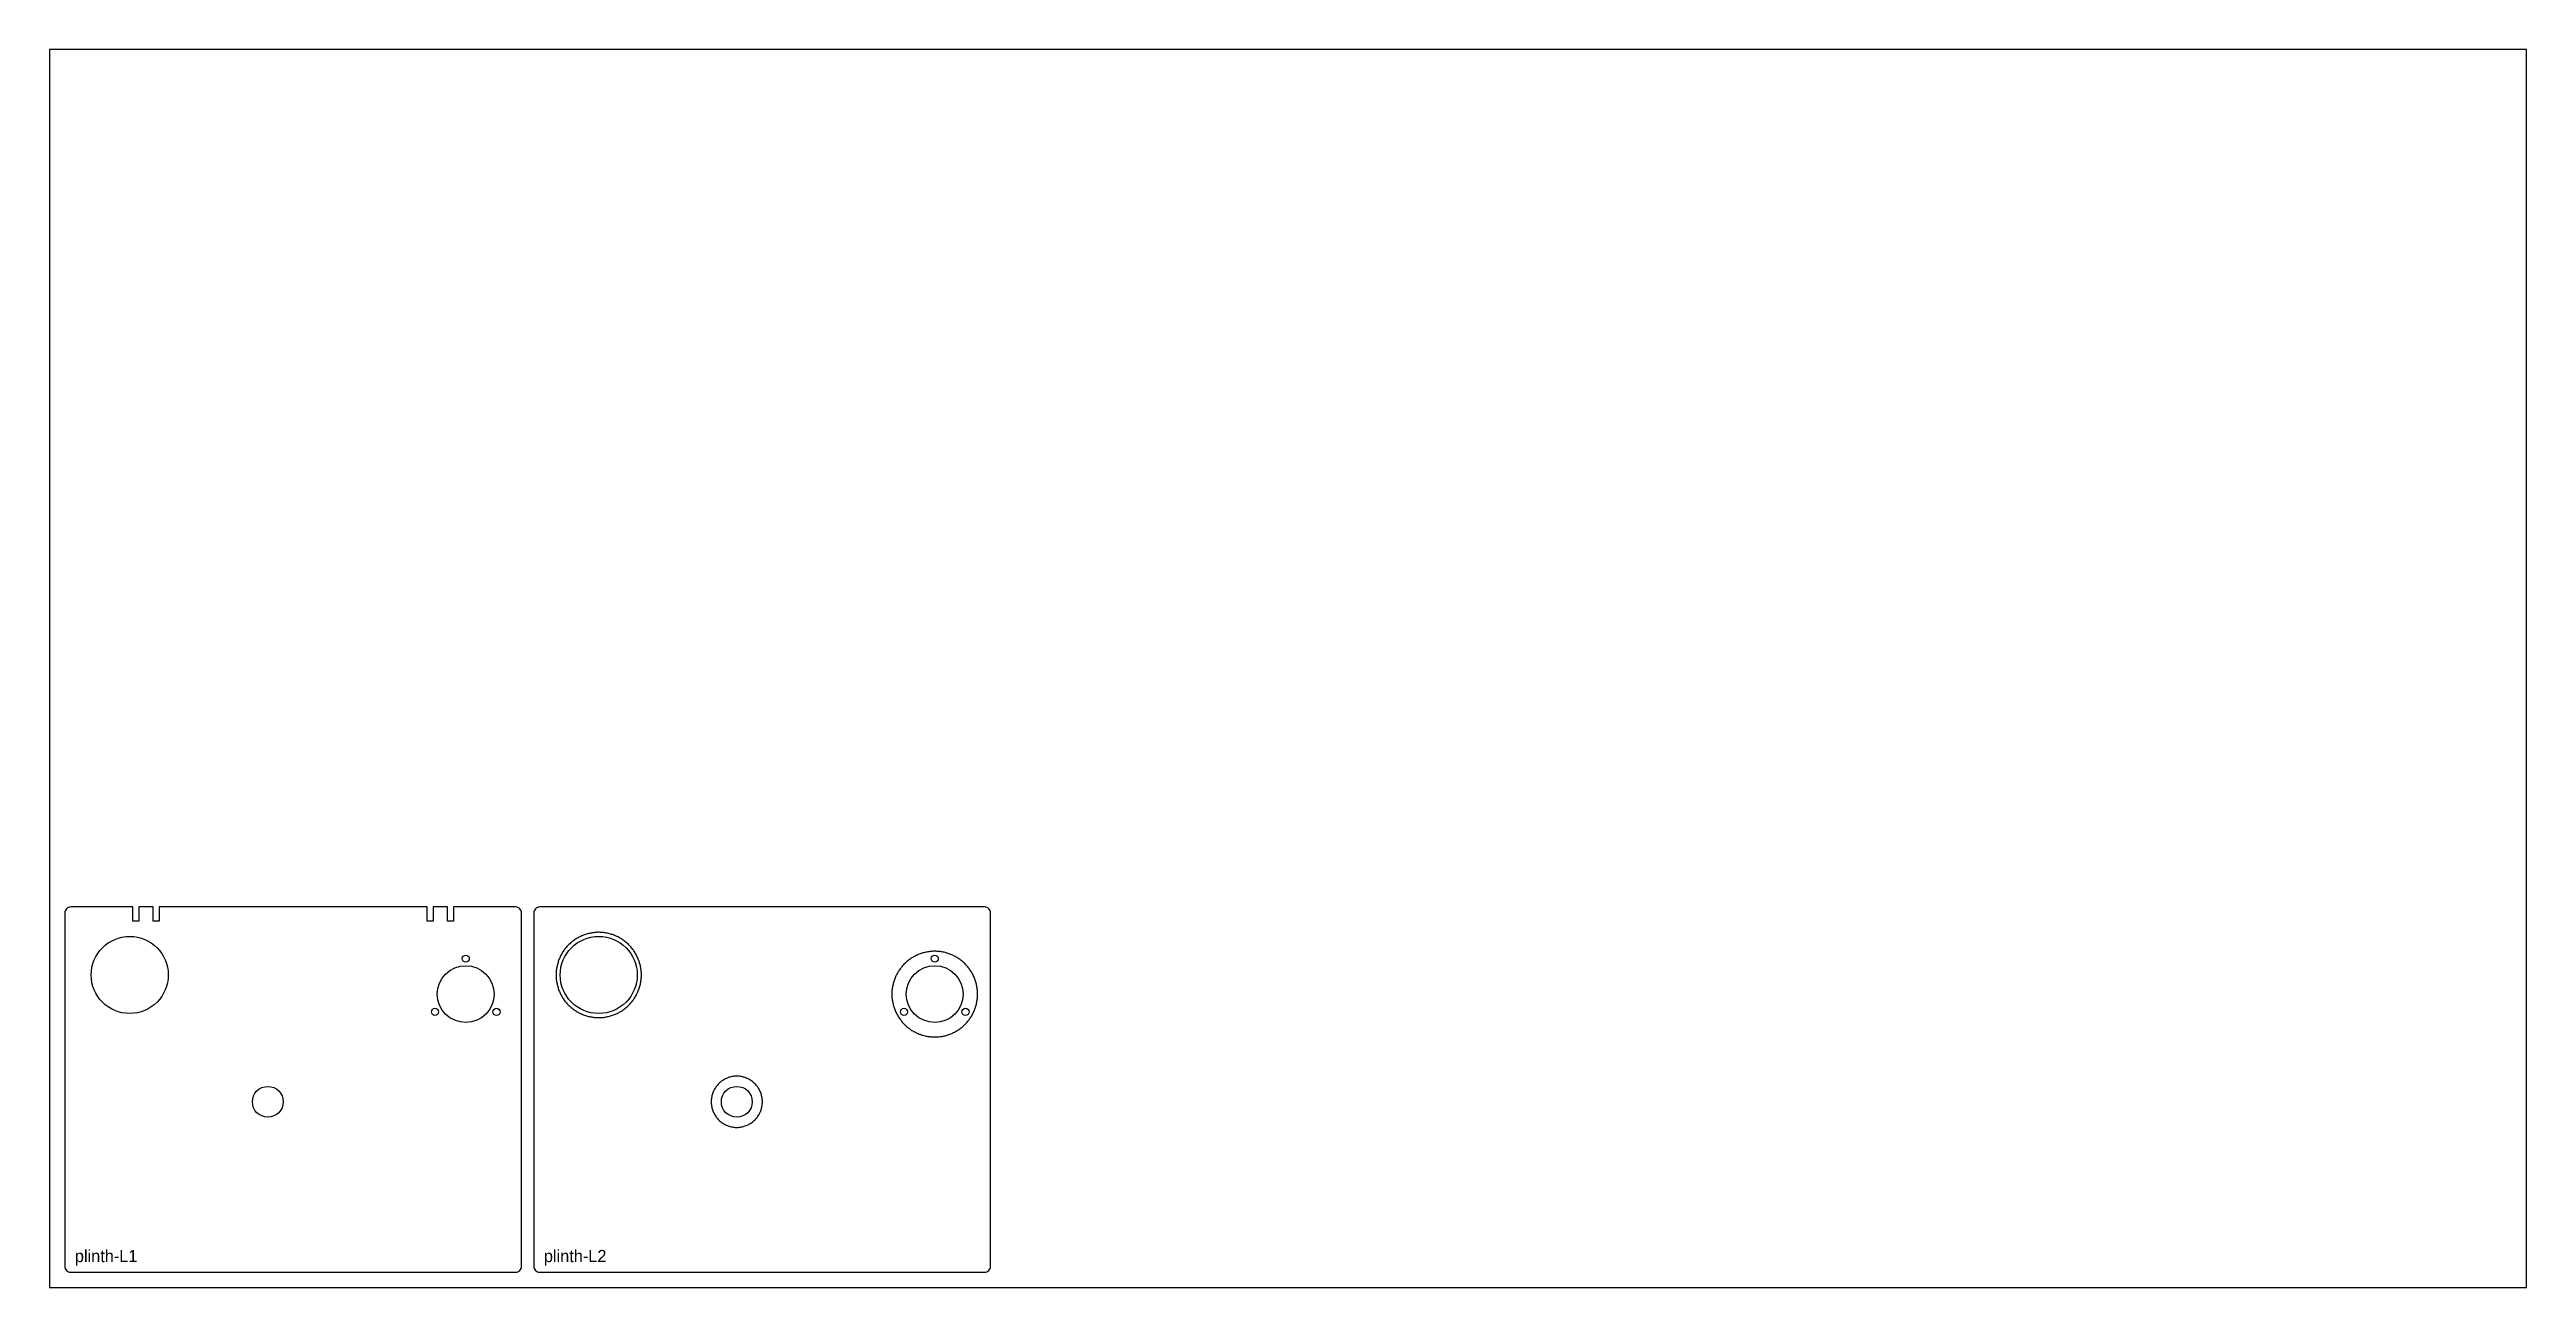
# Model space of a CAD drawing. Header units: millimetres. Extents: x 0 to 2440, y 0 to 1220.
import ezdxf

# ---------------------------------------------------------------- set-up
doc = ezdxf.new("R2010")
doc.units = ezdxf.units.MM
for name, color, linetype in [('CUT_INSIDE', 5, 'Continuous'), ('CUT_OUTSIDE', 1, 'Continuous'), ('POCKET_12MM', 3, 'Continuous'), ('POCKET_5MM', 3, 'Continuous'), ('POCKET_6MM', 3, 'Continuous')]:
    doc.layers.add(name, color=color, linetype=linetype)

msp = doc.modelspace()

# ---------------------------------------------------------------- linework, layer by layer
at = {"layer": 'CUT_INSIDE'}
for centre, radius in [((79, 308), 38), ((541, 308), 38), ((410, 324.1), 3.5), ((872, 324.1), 3.5), ((410, 289.1), 28), ((872, 289.1), 28), ((379.7, 271.6), 3.5), ((440.3, 271.6), 3.5), ((841.7, 271.6), 3.5), ((902.3, 271.6), 3.5), ((215, 183), 15.2), ((677, 183), 15.2)]:
    msp.add_circle(centre, radius, dxfattribs=at)
at = {"layer": 'CUT_OUTSIDE'}
for points in [[(464, 17.7), (464.5, 18.7), (464.9, 19.8), (465, 21), (465, 369), (464.9, 370.2), (464.5, 371.3), (464, 372.3), (463.2, 373.2), (462.3, 374), (461.3, 374.5), (460.2, 374.9), (459, 375), (398, 375), (398, 361), (392, 361), (392, 375), (378, 375), (378, 361), (372, 361), (372, 375), (108, 375), (108, 361), (102, 361), (102, 375), (88, 375), (88, 361), (82, 361), (82, 375), (21, 375), (19.8, 374.9), (18.7, 374.5), (17.7, 374), (16.8, 373.2), (16, 372.3), (15.5, 371.3), (15.1, 370.2), (15, 369), (15, 21), (15.1, 19.8), (15.5, 18.7), (16, 17.7), (16.8, 16.8), (17.7, 16), (18.7, 15.5), (19.8, 15.1), (21, 15), (459, 15), (460.2, 15.1), (461.3, 15.5), (462.3, 16), (463.2, 16.8), (464, 17.7)], [(927, 369), (926.9, 370.2), (926.5, 371.3), (926, 372.3), (925.2, 373.2), (924.3, 374), (923.3, 374.5), (922.2, 374.9), (921, 375), (483, 375), (481.8, 374.9), (480.7, 374.5), (479.7, 374), (478.8, 373.2), (478, 372.3), (477.5, 371.3), (477.1, 370.2), (477, 369), (477, 21), (477.1, 19.8), (477.5, 18.7), (478, 17.7), (478.8, 16.8), (479.7, 16), (480.7, 15.5), (481.8, 15.1), (483, 15), (921, 15), (922.2, 15.1), (923.3, 15.5), (924.3, 16), (925.2, 16.8), (926, 17.7), (926.5, 18.7), (926.9, 19.8), (927, 21), (927, 369)]]:
    msp.add_lwpolyline(points, close=True, dxfattribs=at)
at = {"layer": 'POCKET_12MM'}
msp.add_lwpolyline([(914.2, 289.1), (914.2, 290.1), (914.2, 291.1), (914.1, 292.1), (914, 293.1), (913.9, 294.1), (913.8, 295.1), (913.6, 296.1), (913.4, 297.1), (913.2, 298), (913, 299), (912.8, 300), (912.5, 301), (912.2, 301.9), (911.9, 302.9), (911.6, 303.8), (911.2, 304.7), (910.8, 305.7), (910.4, 306.6), (910, 307.5), (909.5, 308.4), (909.1, 309.3), (908.6, 310.1), (908.1, 311), (907.5, 311.8), (907, 312.7), (906.4, 313.5), (905.8, 314.3), (905.2, 315.1), (904.6, 315.9), (904, 316.7), (903.3, 317.4), (902.6, 318.1), (901.9, 318.9), (901.2, 319.6), (900.5, 320.2), (899.7, 320.9), (899, 321.6), (898.2, 322.2), (897.4, 322.8), (896.6, 323.4), (895.8, 324), (894.9, 324.5), (894.1, 325.1), (893.2, 325.6), (892.4, 326.1), (891.5, 326.5), (890.6, 327), (889.7, 327.4), (888.8, 327.8), (887.9, 328.2), (886.9, 328.6), (886, 328.9), (885, 329.2), (884.1, 329.5), (883.1, 329.8), (882.2, 330.1), (881.2, 330.3), (880.2, 330.5), (879.2, 330.7), (878.2, 330.8), (877.2, 331), (876.2, 331.1), (875.2, 331.2), (874.3, 331.2), (873.3, 331.3), (872.3, 331.3), (871.2, 331.3), (870.2, 331.3), (869.3, 331.2), (868.3, 331.1), (867.3, 331), (866.3, 330.9), (865.3, 330.8), (864.3, 330.6), (863.3, 330.4), (862.3, 330.2), (861.4, 329.9), (860.4, 329.7), (859.4, 329.4), (858.5, 329.1), (857.5, 328.8), (856.6, 328.4), (855.7, 328), (854.8, 327.6), (853.9, 327.2), (853, 326.8), (852.1, 326.3), (851.2, 325.8), (850.3, 325.3), (849.5, 324.8), (848.6, 324.2), (847.8, 323.7), (847, 323.1), (846.2, 322.5), (845.4, 321.9), (844.6, 321.2), (843.9, 320.6), (843.1, 319.9), (842.4, 319.2), (841.7, 318.5), (841, 317.8), (840.4, 317), (839.7, 316.3), (839.1, 315.5), (838.5, 314.7), (837.9, 313.9), (837.3, 313.1), (836.7, 312.3), (836.2, 311.4), (835.7, 310.6), (835.2, 309.7), (834.7, 308.8), (834.2, 307.9), (833.8, 307), (833.4, 306.1), (833, 305.2), (832.6, 304.3), (832.3, 303.3), (831.9, 302.4), (831.6, 301.4), (831.4, 300.5), (831.1, 299.5), (830.9, 298.5), (830.7, 297.6), (830.5, 296.6), (830.3, 295.6), (830.2, 294.6), (830, 293.6), (829.9, 292.6), (829.9, 291.6), (829.8, 290.6), (829.8, 289.6), (829.8, 288.6), (829.8, 287.6), (829.9, 286.6), (829.9, 285.6), (830, 284.6), (830.2, 283.6), (830.3, 282.6), (830.5, 281.6), (830.7, 280.7), (830.9, 279.7), (831.1, 278.7), (831.4, 277.7), (831.6, 276.8), (831.9, 275.8), (832.3, 274.9), (832.6, 273.9), (833, 273), (833.4, 272.1), (833.8, 271.2), (834.2, 270.3), (834.7, 269.4), (835.2, 268.5), (835.7, 267.6), (836.2, 266.8), (836.7, 266), (837.3, 265.1), (837.9, 264.3), (838.5, 263.5), (839.1, 262.7), (839.7, 261.9), (840.4, 261.2), (841, 260.4), (841.7, 259.7), (842.4, 259), (843.1, 258.3), (843.9, 257.6), (844.6, 257), (845.4, 256.3), (846.2, 255.7), (847, 255.1), (847.8, 254.5), (848.6, 254), (849.5, 253.4), (850.3, 252.9), (851.2, 252.4), (852.1, 251.9), (853, 251.5), (853.9, 251), (854.8, 250.6), (855.7, 250.2), (856.6, 249.8), (857.5, 249.5), (858.5, 249.1), (859.4, 248.8), (860.4, 248.5), (861.4, 248.3), (862.3, 248), (863.3, 247.8), (864.3, 247.6), (865.3, 247.4), (866.3, 247.3), (867.3, 247.2), (868.3, 247.1), (869.3, 247), (870.2, 246.9), (871.2, 246.9), (872.3, 246.9), (873.3, 246.9), (874.3, 247), (875.2, 247), (876.2, 247.1), (877.2, 247.2), (878.2, 247.4), (879.2, 247.5), (880.2, 247.7), (881.2, 247.9), (882.2, 248.1), (883.1, 248.4), (884.1, 248.7), (885, 249), (886, 249.3), (886.9, 249.6), (887.9, 250), (888.8, 250.4), (889.7, 250.8), (890.6, 251.2), (891.5, 251.7), (892.4, 252.2), (893.2, 252.6), (894.1, 253.2), (894.9, 253.7), (895.8, 254.2), (896.6, 254.8), (897.4, 255.4), (898.2, 256), (899, 256.7), (899.7, 257.3), (900.5, 258), (901.2, 258.7), (901.9, 259.4), (902.6, 260.1), (903.3, 260.8), (904, 261.6), (904.6, 262.3), (905.2, 263.1), (905.8, 263.9), (906.4, 264.7), (907, 265.5), (907.5, 266.4), (908.1, 267.2), (908.6, 268.1), (909.1, 269), (909.5, 269.8), (910, 270.7), (910.4, 271.6), (910.8, 272.6), (911.2, 273.5), (911.6, 274.4), (911.9, 275.4), (912.2, 276.3), (912.5, 277.3), (912.8, 278.2), (913, 279.2), (913.2, 280.2), (913.4, 281.2), (913.6, 282.1), (913.8, 283.1), (913.9, 284.1), (914, 285.1), (914.1, 286.1), (914.2, 287.1), (914.2, 288.1), (914.2, 289.1)], close=True, dxfattribs=at)
at = {"layer": 'POCKET_5MM'}
msp.add_lwpolyline([(702.2, 183), (702.2, 184), (702.1, 185), (702, 186), (701.9, 187), (701.7, 188), (701.5, 189), (701.2, 189.9), (700.9, 190.9), (700.6, 191.8), (700.2, 192.8), (699.8, 193.7), (699.4, 194.6), (698.9, 195.5), (698.4, 196.3), (697.8, 197.2), (697.3, 198), (696.7, 198.8), (696, 199.5), (695.3, 200.3), (694.6, 201), (693.9, 201.7), (693.2, 202.3), (692.4, 203), (691.6, 203.6), (690.7, 204.1), (689.9, 204.7), (689, 205.2), (688.1, 205.6), (687.2, 206), (686.3, 206.4), (685.4, 206.8), (684.4, 207.1), (683.4, 207.4), (682.5, 207.6), (681.5, 207.8), (680.5, 208), (679.5, 208.1), (678.5, 208.2), (677.5, 208.2), (676.5, 208.2), (675.5, 208.2), (674.5, 208.1), (673.5, 208), (672.5, 207.8), (671.5, 207.6), (670.6, 207.4), (669.6, 207.1), (668.6, 206.8), (667.7, 206.4), (666.8, 206), (665.9, 205.6), (665, 205.2), (664.1, 204.7), (663.3, 204.1), (662.4, 203.6), (661.6, 203), (660.8, 202.3), (660.1, 201.7), (659.4, 201), (658.7, 200.3), (658, 199.5), (657.3, 198.8), (656.7, 198), (656.2, 197.2), (655.6, 196.3), (655.1, 195.5), (654.6, 194.6), (654.2, 193.7), (653.8, 192.8), (653.4, 191.8), (653.1, 190.9), (652.8, 189.9), (652.5, 189), (652.3, 188), (652.1, 187), (652, 186), (651.9, 185), (651.8, 184), (651.8, 183), (651.8, 182), (651.9, 181), (652, 180), (652.1, 179), (652.3, 178), (652.5, 177), (652.8, 176.1), (653.1, 175.1), (653.4, 174.2), (653.8, 173.2), (654.2, 172.3), (654.6, 171.4), (655.1, 170.5), (655.6, 169.7), (656.2, 168.8), (656.7, 168), (657.3, 167.2), (658, 166.5), (658.7, 165.7), (659.4, 165), (660.1, 164.3), (660.8, 163.7), (661.6, 163), (662.4, 162.4), (663.3, 161.9), (664.1, 161.3), (665, 160.8), (665.9, 160.4), (666.8, 160), (667.7, 159.6), (668.6, 159.2), (669.6, 158.9), (670.6, 158.6), (671.5, 158.4), (672.5, 158.2), (673.5, 158), (674.5, 157.9), (675.5, 157.8), (676.5, 157.8), (677.5, 157.8), (678.5, 157.8), (679.5, 157.9), (680.5, 158), (681.5, 158.2), (682.5, 158.4), (683.4, 158.6), (684.4, 158.9), (685.4, 159.2), (686.3, 159.6), (687.2, 160), (688.1, 160.4), (689, 160.8), (689.9, 161.3), (690.7, 161.9), (691.6, 162.4), (692.4, 163), (693.2, 163.7), (693.9, 164.3), (694.6, 165), (695.3, 165.7), (696, 166.5), (696.7, 167.2), (697.3, 168), (697.8, 168.8), (698.4, 169.7), (698.9, 170.5), (699.4, 171.4), (699.8, 172.3), (700.2, 173.2), (700.6, 174.2), (700.9, 175.1), (701.2, 176.1), (701.5, 177), (701.7, 178), (701.9, 179), (702, 180), (702.1, 181), (702.2, 182), (702.2, 183)], close=True, dxfattribs=at)
at = {"layer": 'POCKET_6MM'}
msp.add_lwpolyline([(583, 308), (583, 309), (583, 310), (582.9, 311), (582.8, 312), (582.7, 313), (582.6, 314), (582.4, 315), (582.2, 316), (582, 316.9), (581.8, 317.9), (581.6, 318.9), (581.3, 319.8), (581, 320.8), (580.7, 321.8), (580.3, 322.7), (580, 323.6), (579.6, 324.6), (579.2, 325.5), (578.7, 326.4), (578.3, 327.3), (577.8, 328.2), (577.3, 329), (576.8, 329.9), (576.3, 330.8), (575.7, 331.6), (575.2, 332.4), (574.6, 333.2), (573.9, 334), (573.3, 334.8), (572.7, 335.6), (572, 336.3), (571.3, 337), (570.6, 337.8), (569.9, 338.5), (569.2, 339.1), (568.4, 339.8), (567.6, 340.4), (566.8, 341.1), (566.1, 341.7), (565.2, 342.3), (564.4, 342.8), (563.6, 343.4), (562.7, 343.9), (561.9, 344.4), (561, 344.9), (560.1, 345.4), (559.2, 345.8), (558.3, 346.3), (557.4, 346.7), (556.4, 347), (555.5, 347.4), (554.5, 347.7), (553.6, 348), (552.6, 348.3), (551.7, 348.6), (550.7, 348.8), (549.7, 349.1), (548.7, 349.3), (547.7, 349.4), (546.8, 349.6), (545.8, 349.7), (544.8, 349.8), (543.8, 349.9), (542.8, 349.9), (541.8, 350), (540.7, 350), (539.7, 350), (538.7, 349.9), (537.7, 349.8), (536.7, 349.8), (535.7, 349.6), (534.8, 349.5), (533.8, 349.3), (532.8, 349.2), (531.8, 349), (530.8, 348.7), (529.8, 348.5), (528.9, 348.2), (527.9, 347.9), (527, 347.6), (526, 347.2), (525.1, 346.8), (524.2, 346.5), (523.3, 346), (522.4, 345.6), (521.5, 345.2), (520.6, 344.7), (519.7, 344.2), (518.9, 343.7), (518, 343.1), (517.2, 342.6), (516.4, 342), (515.5, 341.4), (514.8, 340.8), (514, 340.1), (513.2, 339.5), (512.5, 338.8), (511.7, 338.1), (511, 337.4), (510.3, 336.7), (509.7, 335.9), (509, 335.2), (508.4, 334.4), (507.7, 333.6), (507.1, 332.8), (506.6, 332), (506, 331.2), (505.4, 330.3), (504.9, 329.5), (504.4, 328.6), (503.9, 327.7), (503.5, 326.8), (503, 325.9), (502.6, 325), (502.2, 324.1), (501.8, 323.2), (501.5, 322.2), (501.2, 321.3), (500.9, 320.3), (500.6, 319.4), (500.3, 318.4), (500.1, 317.4), (499.9, 316.4), (499.7, 315.5), (499.5, 314.5), (499.4, 313.5), (499.2, 312.5), (499.1, 311.5), (499.1, 310.5), (499, 309.5), (499, 308.5), (499, 307.5), (499, 306.5), (499.1, 305.5), (499.1, 304.5), (499.2, 303.5), (499.4, 302.5), (499.5, 301.5), (499.7, 300.5), (499.9, 299.5), (500.1, 298.5), (500.3, 297.5), (500.6, 296.6), (500.9, 295.6), (501.2, 294.7), (501.5, 293.7), (501.8, 292.8), (502.2, 291.8), (502.6, 290.9), (503, 290), (503.5, 289.1), (503.9, 288.2), (504.4, 287.3), (504.9, 286.5), (505.4, 285.6), (506, 284.8), (506.6, 283.9), (507.1, 283.1), (507.7, 282.3), (508.4, 281.5), (509, 280.8), (509.7, 280), (510.3, 279.3), (511, 278.5), (511.7, 277.8), (512.5, 277.1), (513.2, 276.5), (514, 275.8), (514.8, 275.2), (515.5, 274.6), (516.4, 274), (517.2, 273.4), (518, 272.8), (518.9, 272.3), (519.7, 271.8), (520.6, 271.3), (521.5, 270.8), (522.4, 270.3), (523.3, 269.9), (524.2, 269.5), (525.1, 269.1), (526, 268.7), (527, 268.4), (527.9, 268.1), (528.9, 267.8), (529.8, 267.5), (530.8, 267.2), (531.8, 267), (532.8, 266.8), (533.8, 266.6), (534.8, 266.4), (535.7, 266.3), (536.7, 266.2), (537.7, 266.1), (538.7, 266), (539.7, 266), (540.7, 266), (541.8, 266), (542.8, 266), (543.8, 266.1), (544.8, 266.1), (545.8, 266.2), (546.8, 266.4), (547.7, 266.5), (548.7, 266.7), (549.7, 266.9), (550.7, 267.1), (551.7, 267.3), (552.6, 267.6), (553.6, 267.9), (554.5, 268.2), (555.5, 268.6), (556.4, 268.9), (557.4, 269.3), (558.3, 269.7), (559.2, 270.1), (560.1, 270.6), (561, 271), (561.9, 271.5), (562.7, 272), (563.6, 272.6), (564.4, 273.1), (565.2, 273.7), (566.1, 274.3), (566.8, 274.9), (567.6, 275.5), (568.4, 276.1), (569.2, 276.8), (569.9, 277.5), (570.6, 278.2), (571.3, 278.9), (572, 279.6), (572.7, 280.4), (573.3, 281.1), (573.9, 281.9), (574.6, 282.7), (575.2, 283.5), (575.7, 284.4), (576.3, 285.2), (576.8, 286), (577.3, 286.9), (577.8, 287.8), (578.3, 288.7), (578.7, 289.6), (579.2, 290.5), (579.6, 291.4), (580, 292.3), (580.3, 293.2), (580.7, 294.2), (581, 295.1), (581.3, 296.1), (581.6, 297.1), (581.8, 298), (582, 299), (582.2, 300), (582.4, 301), (582.6, 302), (582.7, 303), (582.8, 304), (582.9, 305), (583, 306), (583, 307), (583, 308)], close=True, dxfattribs=at)
at = {"layer": 'SHEET_EDGE'}
msp.add_lwpolyline([(0, 0), (2440, 0), (2440, 1220), (0, 1220)], close=True, dxfattribs=at)

# ---------------------------------------------------------------- texts
at = {"layer": 'NOTES'}
for s, p in [('plinth-L1', (25, 25)), ('plinth-L2', (487, 25))]:
    msp.add_text(s, height=12, dxfattribs=at).set_placement(p)

doc.saveas('drawing.dxf')
